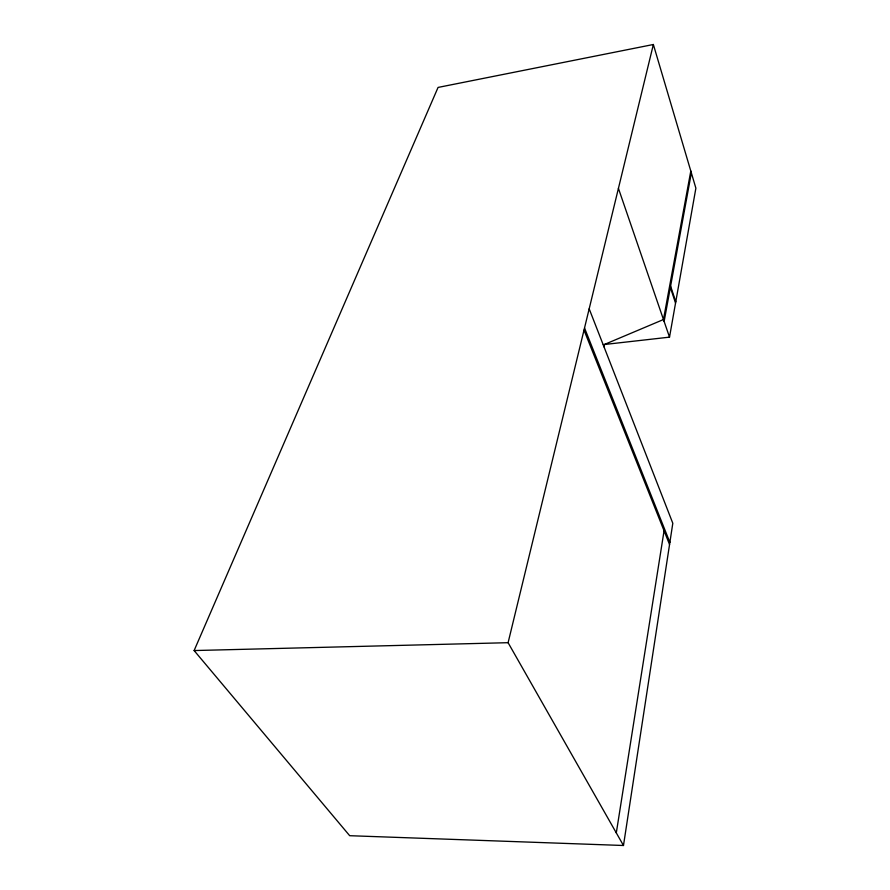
<?xml version="1.0" encoding="UTF-8"?>
<svg xmlns="http://www.w3.org/2000/svg" width="890" height="890" viewBox="0 0 890 890"><rect width="100%" height="100%" fill="white"/><g stroke="black" fill="none" stroke-linecap="round" stroke-linejoin="round"><path stroke-width="1.33" d="M603.275 344.63L669.514 337.143L695.88 188.179L653.36 44.5L438.058 87.431L194.12 650.557L349.692 835.699L623.478 845.5L672.807 523.264L589.18 308.819M616.303 832.895L664.062 530.774M664.129 321.457L691.352 172.883M690.807 171.013L663.462 319.543L604.566 344.397L604.01 346.855M623.478 845.5L508.101 642.691L653.36 44.5M194.12 650.557L508.101 642.691M584.53 327.987L669.881 542.399M584.007 330.123L669.547 544.524M618.428 188.369L669.514 337.143M670.359 287.448L675.543 303.078M670.604 286.124L675.777 301.755"/></g></svg>
